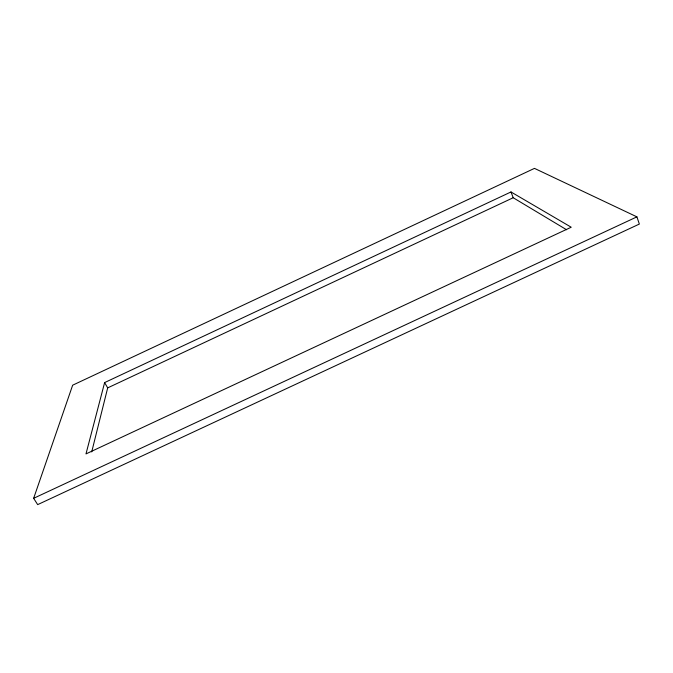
<?xml version="1.0" encoding="UTF-8"?>
<svg xmlns="http://www.w3.org/2000/svg" width="673" height="673" viewBox="0 0 673 673"><rect width="100%" height="100%" fill="white"/><g stroke="black" fill="none" stroke-linecap="round" stroke-linejoin="round"><path stroke-width="1.01" d="M91.713 451.911L107.688 387.884L104.626 382.584L510.992 191.956L571.226 227.222L85.984 453.913L104.626 382.584M33.65 498.306L72.659 385.192L534.471 168.376L636.91 216.857L639.35 224.059L37.671 504.624L33.65 498.306L636.91 216.857M107.688 387.884L513.205 197.736L566.599 229.762M510.992 191.956L513.205 197.736"/></g></svg>
